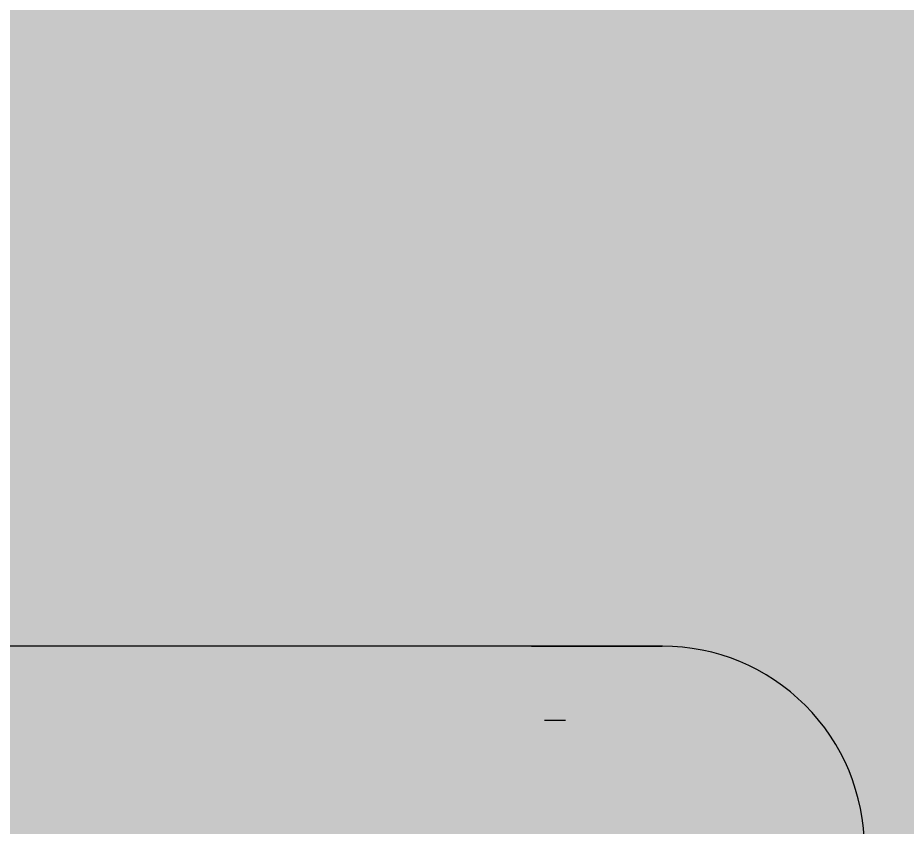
# Model space of a CAD drawing. Header units: millimetres. Extents: x 141848 to 1648660, y -821378 to -151356.
# Drawn here: x 409267 to 415867, y -266948 to -260941 of the extents above; entities that cross this region are included whole.
import ezdxf

# ---------------------------------------------------------------- set-up
doc = ezdxf.new("R2010")
doc.units = ezdxf.units.MM
doc.header["$MEASUREMENT"] = 0
doc.linetypes.add('HIDDEN', pattern=[0.375, 0.25, -0.125])
doc.layers.add('Cotations - 1_100', color=7, linetype='Continuous')
doc.layers.add('Sols_ Dalles', color=7, linetype='Continuous')
doc.styles.add('STYLE_GENERE_2', font='')
doc.styles.get('STYLE_GENERE_2').set_extended_font_data('Arial')
doc.dimstyles.new('STYLE_GENERE__2', dxfattribs={"dimtxt": 250, "dimasz": 190, "dimexe": 1.25, "dimexo": 0.625, "dimgap": 0, "dimtad": 1, "dimlfac": 0.001, "dimtxsty": 'STYLE_GENERE_2', "dimblk": 'ARROWHEAD_6', "dimblk1": 'ARROWHEAD_6', "dimblk2": 'ARROWHEAD_6', "dimcen": 2.5, "dimse1": 1, "dimse2": 1, "dimclrd": 7, "dimclre": 7, "dimclrt": 7, "dimazin": 3, "dimtfac": 1, "dimtmove": 0, "dimatfit": 3})

# ---------------------------------------------------------------- blocks, each defined once
blk = doc.blocks.new('Dalle_31_2', base_point=(360548, -295062.6))
at = {"linetype": 'Continuous', "lineweight": 0, "true_color": 0x6f6f6f}
h = blk.add_hatch(color=8, dxfattribs=at)
h.paths.add_polyline_path([(360548, -295062.6), (487920.3, -293826.9), (487920.3, -270902.7), (487462.6, -270902.7), (472885.8, -271040.8), (472885.8, -271062.3, 0.001346), (472885.8, -271073), (472896.7, -273095.2, -0.414214), (470907.5, -275106), (462184.1, -275106, -0.005189), (462131, -275116.1), (454147.5, -275196.2), (438770.5, -275253.2, -0.386553), (436572.6, -273475.4, -0.025189), (436562.2, -273329.3), (436569.5, -267730.3, -0.098562), (436800.2, -266943.7), (436817.2, -266951.5, -0.258849), (438655, -265605.8), (438652.7, -265587.3), (439337.1, -265587.3), (439337.1, -265687.3), (439337.1, -270687.3), (469237.1, -270687.3), (469237.1, -265687.3), (470907.5, -265687.3), (472605.1, -265687.3), (472605.1, -163737.6), (371862.6, -163737.6), (371862.6, -271040.6), (371883, -271040.6), (371883.2, -272000.5), (371882.7, -272000.5, -0.409427), (367883.2, -275935), (360548, -275935)])
h.paths.add_polyline_path([(377135.1, -260640), (373845.1, -260640), (373845.1, -248365), (373845.1, -243090), (373845.1, -242190), (377135.1, -242190)], flags=0)
h.paths.add_polyline_path([(380203, -193810.6), (380203, -171995.6), (431505.8, -171995.6), (464309.6, -171995.6), (464309.6, -262265.6), (464309.6, -262365.6), (438593.7, -262350.6), (437925.6, -262350.6), (436549.6, -262350.6), (436549.6, -189810.6), (412055.1, -189810.6), (412055.1, -201780.6), (412055.1, -204495.6), (415454.1, -204495.6), (415454.1, -208495.6), (415454.1, -218295.6), (405655.1, -218295.6), (405655.1, -222495.6), (415474.6, -222495.6), (415474.6, -260810.6), (380203, -260810.6), (380203, -230015.6)], flags=0)
h.paths.add_polyline_path([(381436.6, -269433.9, -0.090319), (381558.3, -268727.6, -0.201449), (382612.2, -267592.7, -0.104211), (383417.5, -267415.1), (384017.5, -267409.4, -0.104045), (384824.9, -267571.2, -0.238255), (385983.8, -268953.3, -0.055189), (386036.4, -269390.3), (386038.4, -269611.4), (386050.6, -270890.3), (385792.1, -271892.8, -0.267949), (384069.6, -272909.1), (383469.6, -272914.8, -0.193717), (382078.8, -272370.2, -0.070569), (381728.2, -271931.3, -0.131652), (381450.8, -270933.8)], flags=0)
h.paths.add_polyline_path([(392016.5, -273452.1), (392030, -267377.8, -0.380557), (394016.5, -265609.8), (394094.2, -265609.8), (394094.2, -270609.8), (409094.2, -270609.8), (409094.2, -265609.8), (414055.7, -265609.8, -0.414214), (415555.7, -267109.8), (415555.7, -273660.7, -0.345502), (413836.8, -275433.4), (394027.3, -275599, -0.415791), (392016.5, -273599)], flags=0)
h.paths.add_polyline_path([(424209.6, -271504.1, -0.134474), (423930.5, -270484.9), (423930.5, -268984.9, -0.414214), (425930.5, -266984.9), (426530.5, -266984.9, -0.414214), (428530.5, -268984.9), (428530.5, -270484.9, -0.12882), (428273.5, -271465.6, -0.270936), (426530.5, -272484.9), (425930.5, -272484.9, -0.26498)], flags=0)
at = {"color": 9, "linetype": 'Continuous', "lineweight": 5, "flags": 128}
blk.add_lwpolyline([(392016.5, -273452.1), (392016.5, -273599, 0.415791), (394027.3, -275599), (413836.8, -275433.4, 0.345502), (415555.7, -273660.7), (415555.7, -267109.8, 0.414214), (414055.7, -265609.8), (409094.2, -265609.8), (409094.2, -270609.8), (394094.2, -270609.8), (394094.2, -265609.8), (394016.5, -265609.8, 0.380557), (392030, -267377.8)], format="xyb", close=True, dxfattribs=at)
blk = doc.blocks.new('Dalle_58_2', base_point=(394016.5, -265609.8))
at = {"layer": 'Sols_ Dalles', "linetype": 'Continuous', "lineweight": 0, "true_color": 0x2e271c}
blk.add_hatch(color=250, dxfattribs=at).paths.add_polyline_path([(394016.5, -265609.8, 0.414214), (392016.5, -267609.8), (392016.5, -273599, 0.415791), (394027.3, -275599), (413577.4, -275451.7, 0.414214), (415566.6, -273441), (415555.7, -271418.8, -0.001346), (415555.7, -271408), (415555.7, -267609.8), (415555.7, -267109.8, 0.414214), (414055.7, -265609.8), (409094.2, -265609.8), (409094.2, -270609.8), (409270.7, -270609.8), (409270.7, -267596.8), (414270.7, -267563.7), (414270.7, -271408), (414270.7, -271408, 0.001346), (414270.7, -271425.7), (414270.6, -271425.7), (414281.5, -273450.5), (394094.2, -273590.2), (394094.2, -271810.1), (394094.2, -270609.8), (394094.2, -265609.8)])
at = {"layer": 'Sols_ Dalles', "color": 250, "linetype": 'Continuous', "lineweight": 5, "true_color": 0x1f1f1f, "flags": 128}
blk.add_lwpolyline([(394027.3, -275599), (413577.4, -275451.7, 0.414214), (415566.6, -273441), (415555.7, -271418.8, -0.001346), (415555.7, -271408), (415555.7, -267609.8), (415555.7, -267109.8, 0.414214), (414055.7, -265609.8), (409094.2, -265609.8), (409094.2, -270609.8), (409270.7, -270609.8), (409270.7, -267596.8), (414270.7, -267563.7), (414270.7, -271408), (414270.7, -271408, 0.001346), (414270.7, -271425.7), (414270.6, -271425.7), (414281.5, -273450.5), (394094.2, -273590.2)], format="xyb", dxfattribs=at)
blk = doc.blocks.new('*D1078')
at = {"layer": 'Cotations - 1_100', "color": 7, "linetype": 'Continuous', "lineweight": 5}
for p, q in [((389288.1, -259410.6), (389288.1, -259260.6)), ((389388.1, -259510.6), (389188.1, -259310.6)), ((389475.6, -259410.6), (389100.6, -259410.6)), ((389288.1, -271829.4), (389288.1, -259410.6)), ((389188.1, -271729.4), (389388.1, -271929.4)), ((389475.6, -271829.4), (389100.6, -271829.4)), ((389288.1, -271979.4), (389288.1, -271829.4))]:
    blk.add_line(p, q, dxfattribs=at)
at = {"layer": 'Cotations - 1_100', "color": 7, "lineweight": 5, "insert": (389238.1, -266047.4), "char_height": 250, "attachment_point": 7, "rotation": 90, "style": 'STYLE_GENERE_2'}
blk.add_mtext('\\A1;{\\pql;\\fArial|b0|i0|c0|p38;12,42}', dxfattribs=at)
blk = doc.blocks.new('ARROWHEAD_6')
at = {"color": 0, "linetype": 'Continuous', "lineweight": 0}
for p, q in [((-0.5, -0.5), (0.5, 0.5)), ((0, 0), (-1, 0))]:
    blk.add_line(p, q, dxfattribs=at)

msp = doc.modelspace()

# ---------------------------------------------------------------- hatches: boundary and pattern name
at = {"linetype": 'Continuous', "lineweight": 0, "true_color": 0xa7a7a7}
msp.add_hatch(color=253, dxfattribs=at).paths.add_polyline_path([(399859.329, -266071.404, 1), (409859.329, -266071.404, 1)])

# ---------------------------------------------------------------- linework, layer by layer
at = {"color": 12, "linetype": 'HIDDEN', "lineweight": 5, "true_color": 0xcc0000}
msp.add_line((413081.334, -265609.826), (414055.71, -265609.826), dxfattribs=at)
at = {"color": 253, "linetype": 'Continuous', "lineweight": 5, "true_color": 0x9f9f9f}
msp.add_line((413334.459, -266163.063), (413179.421, -266163.063), dxfattribs=at)

# ---------------------------------------------------------------- block references
at = {"color": 9, "linetype": 'Continuous', "lineweight": 5}
msp.add_blockref('Dalle_31_2', (360547.961, -295062.571), dxfattribs=at)
at = {"layer": 'Sols_ Dalles', "color": 250, "linetype": 'Continuous', "lineweight": 5, "true_color": 0x1f1f1f}
msp.add_blockref('Dalle_58_2', (394016.505, -265609.826), dxfattribs=at)

# ---------------------------------------------------------------- dimensions: what is measured, and where the dimension line sits
at = {"layer": 'Cotations - 1_100', "color": 7, "linetype": 'Continuous', "lineweight": 5}
dim = msp.add_linear_dim(base=(389288.099, -259410.571), p1=(392476.645, -271829.431), p2=(414074.561, -259410.571), angle=90, dimstyle='STYLE_GENERE__2', dxfattribs=at)
dim.commit()
dim.dimension.update_dxf_attribs({"geometry": '*D1078', "text_midpoint": (389113.099, -265627.429), "dimtype": 160, "text_rotation": 90})

doc.saveas('drawing.dxf')
